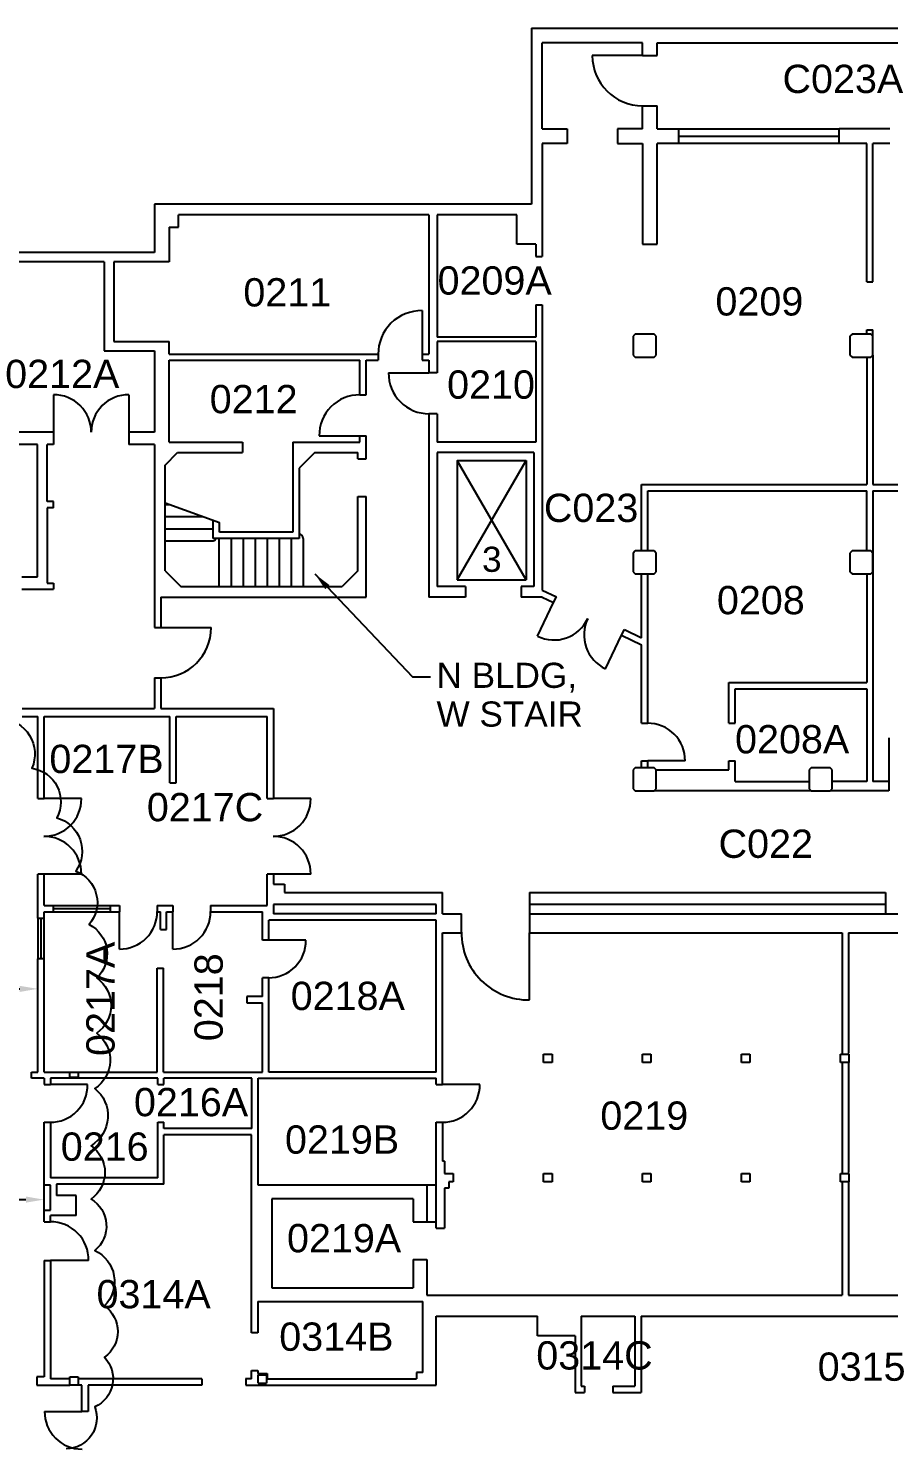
# Model space of a CAD drawing. Extents: x -207 to 5491, y -6091 to -2751.
# Drawn here: x 1386 to 2208, y -4769 to -3418 of the extents above; entities that cross this region are included whole.
import ezdxf

# ---------------------------------------------------------------- set-up
doc = ezdxf.new("R2010")
doc.units = 0
doc.header["$MEASUREMENT"] = 0
doc.header["$PDMODE"] = 3
doc.header["$PDSIZE"] = -2
doc.layers.get('DEFPOINTS').update_dxf_attribs({"color": 31, "linetype": 'CONTINUOUS'})
for name, color, linetype in [('A-ANNO-RNUM', 4, 'CONTINUOUS'), ('A-ANNO-TEXT-STAIR', 4, 'CONTINUOUS'), ('A-DOOR', 2, 'CONTINUOUS'), ('A-FLOR-EVTR', 2, 'CONTINUOUS'), ('A-FLOR-STRS', 2, 'CONTINUOUS'), ('A-GLAZ', 2, 'CONTINUOUS'), ('A-GLAZ-SILL', 1, 'CONTINUOUS'), ('A-WALL-FULL', 6, 'CONTINUOUS'), ('S-COLS', 5, 'CONTINUOUS')]:
    doc.layers.add(name, color=color, linetype=linetype)
doc.styles.add('ARIAL', font='arial.ttf')
doc.dimstyles.new('DIM-96', dxfattribs={"dimscale": 96, "dimtxt": 0.18, "dimasz": 0.18, "dimexe": 0.18, "dimexo": 0.0625, "dimgap": 0.09, "dimtad": 0, "dimtih": 1, "dimtoh": 1, "dimdec": 4, "dimzin": 0, "dimdsep": 46, "dimlunit": 4, "dimtxsty": 'Standard', "dimcen": 0.09, "dimadec": 0, "dimazin": 0, "dimtfac": 1, "dimtdec": 4, "dimtofl": 0, "dimtmove": 2, "dimatfit": 3, "dimfxl": 1, "dimtolj": 1, "dimtzin": 0, "dimarcsym": 0})

# ---------------------------------------------------------------- blocks, each defined once
blk = doc.blocks.new('*D31')
at = {"layer": 'DEFPOINTS', "color": 0, "lineweight": -2, "transparency": 16777216}
for p, q in [((1305, -4367), (1305, -4317.6)), ((1395, -4367), (1395, -4317.6)), ((1322.3, -4334.9), (1377.7, -4334.9))]:
    blk.add_line(p, q, dxfattribs=at)
at = {"layer": 'DEFPOINTS', "color": 0, "transparency": 16777216}
for p in [(1395, -4334.9), (1305, -4373), (1395, -4373)]:
    blk.add_point(p, dxfattribs=at)
for points in [[(1322.3, -4332), (1322.3, -4337.8), (1305, -4334.9)], [(1377.7, -4332), (1377.7, -4337.8), (1395, -4334.9)]]:
    blk.add_solid(points, dxfattribs=at)
at = {"layer": 'DEFPOINTS', "color": 0, "transparency": 16777216, "insert": (1349.2, -4306.7), "char_height": 17.28, "attachment_point": 5}
blk.add_mtext('\\A1;7\'-6"', dxfattribs=at)
blk = doc.blocks.new('*D32')
at = {"layer": 'DEFPOINTS', "color": 0, "lineweight": -2, "transparency": 16777216}
for p, q in [((1305, -4554.3), (1305, -4518.8)), ((1401, -4545.3), (1401, -4518.8)), ((1322.3, -4536.1), (1383.7, -4536.1))]:
    blk.add_line(p, q, dxfattribs=at)
at = {"layer": 'DEFPOINTS', "color": 0, "transparency": 16777216}
for p in [(1401, -4536.1), (1401, -4551.3), (1305, -4560.3)]:
    blk.add_point(p, dxfattribs=at)
for points in [[(1322.3, -4533.2), (1322.3, -4539), (1305, -4536.1)], [(1383.7, -4533.2), (1383.7, -4539), (1401, -4536.1)]]:
    blk.add_solid(points, dxfattribs=at)
at = {"layer": 'DEFPOINTS', "color": 0, "transparency": 16777216, "insert": (1357.6, -4509.9), "char_height": 17.28, "attachment_point": 5}
blk.add_mtext("\\A1;8'", dxfattribs=at)

msp = doc.modelspace()

# ---------------------------------------------------------------- linework, layer by layer
at = {"layer": 'A-DOOR'}
for p, q in [((1972.5, -3443.76295), (1924.5, -3443.76295)), ((1762.00578, -3687.27256), (1762.00602, -3728.76295)), ((1729.97465, -3746.76536), (1768.5, -3746.76513)), ((1410.00021, -3767.67719), (1410, -3803.24037)), ((1481.99979, -3767.67719), (1482, -3803.24037)), ((1663.73685, -3806.76054), (1702.2622, -3806.76077)), ((1872.21144, -3998.14113), (1887.57291, -3966.06676)), ((1512.5, -3990.00166), (1560.5, -3990.00166)), ((1937.14755, -4029.24164), (1952.5094, -3997.16745)), ((2207.49976, -4095.27256), (2207.5, -4136.76295)), ((2013.06255, -4117.26274), (1977.50003, -4117.26295)), ((1436.56319, -4153.26225), (1401, -4153.26295)), ((1655.56319, -4153.26225), (1620, -4153.26295)), ((1436.56319, -4225.26367), (1401, -4225.26297)), ((1655.56319, -4225.26367), (1620, -4225.26297)), ((1472.9993, -4296.82614), (1473, -4261.26295)), ((1523.9993, -4296.82614), (1524, -4261.26295)), ((1864.50121, -4345.47425), (1864.5, -4281.26295)), ((1651.06319, -4288.2629), (1615.5, -4288.26361)), ((1442.56318, -4426.26228), (1407, -4426.26295)), ((1817.06318, -4426.26228), (1781.5, -4426.26295)), ((1443.55105, -4594.26226), (1407, -4594.26295)), ((1401.43681, -4738.26225), (1437, -4738.26295))]:
    msp.add_line(p, q, dxfattribs=at)
for centre, radius, start, end in [((1972.5, -3443.76295), 48, 180, 270), ((1761.4995, -3728.76298), 41.49349, 89.30312999, 180.35359244), ((1768.50003, -3747.23545), 38.52823, 179.30312999, 270.35359244), ((1410.43416, -3803.2404), 35.56584, 359.64640756, 90.69687001), ((1481.56584, -3803.2404), 35.56584, 89.30312999, 180.35359244), ((1702.26223, -3806.29045), 38.52823, 89.64640756, 180.69687001), ((1887.96449, -3966.25427), 35.56584, 243.71149655, 334.76195899), ((1952.11784, -3996.97989), 35.56584, 154.05477412, 245.10523656), ((1512.5, -3990.00166), 48, 270, 0), ((1977.5, -4116.8288), 35.56517, 359.30312999, 90.35359244), ((1401, -4153.69711), 35.56585, 269.65014432, 0.70060677), ((1620, -4153.69711), 35.56585, 269.65014432, 0.70060677), ((1401, -4224.82881), 35.56585, 359.29939323, 90.34985568), ((1620, -4224.82881), 35.56585, 359.29939323, 90.34985568), ((1473.43416, -4261.26295), 35.56585, 269.29939323, 0.34985568), ((1524.43416, -4261.26295), 35.56585, 269.29939323, 0.34985568), ((1863.71611, -4281.26292), 64.21611, 179.64793093, 270.69839337), ((1615.5, -4288.69776), 35.56585, 269.65014432, 0.70060677), ((1406.99998, -4426.69711), 35.56584, 269.64793093, 0.69839337), ((1781.49998, -4426.69711), 35.56584, 269.64793093, 0.69839337), ((1406.99998, -4593.81673), 36.55378, 359.30160663, 90.35206907), ((1437, -4738.69711), 35.56585, 179.29939323, 270.34985568)]:
    msp.add_arc(centre, radius, start, end, dxfattribs=at)
at = {"layer": 'A-FLOR-EVTR'}
for p, q in [((1795.42633, -3944.28553), (1861.42633, -3830.28553)), ((1861.42633, -3944.28553), (1795.42633, -3830.28553)), ((1795.42633, -3830.28553), (1795.42633, -3944.28553)), ((1795.42633, -3830.28553), (1861.42633, -3830.28553)), ((1861.42633, -3830.28553), (1861.42633, -3944.28553)), ((1795.42633, -3944.28553), (1861.42633, -3944.28553))]:
    msp.add_line(p, q, dxfattribs=at)
at = {"layer": 'A-FLOR-STRS'}
for p, q in [((1516.5, -3870.76295), (1568.5, -3889.6894)), ((1516.5, -3872.50882), (1521.29672, -3872.50882)), ((1516.5, -3884.00882), (1552.89272, -3884.00882)), ((1516.5, -3895.50882), (1562.5, -3895.50882)), ((1568, -3904.76295), (1568, -3950.76295)), ((1579.5, -3904.76295), (1579.5, -3950.76295)), ((1591, -3904.76295), (1591, -3950.76295)), ((1602.5, -3904.76295), (1602.5, -3950.76295)), ((1614, -3904.76295), (1614, -3950.76295)), ((1625.5, -3904.76295), (1625.5, -3950.76295)), ((1637, -3904.76295), (1637, -3950.76295)), ((1648.5, -3904.76295), (1648.5, -3950.76295)), ((1516.5, -3907.00882), (1562.5, -3907.00882))]:
    msp.add_line(p, q, dxfattribs=at)
for centre, radius, start, end in [((1562.5, -3904.76295), 2.24587, 270, 0), ((1644.5, -3904.76295), 4, 0, 90)]:
    msp.add_arc(centre, radius, start, end, dxfattribs=at)
at = {"layer": 'A-GLAZ'}
for p, q in [((2007.125, -3520.76295), (2160.125, -3520.76295)), ((1398, -4267.26295), (1398, -4306.26295)), ((1410, -4258.26295), (1464, -4258.26295))]:
    msp.add_line(p, q, dxfattribs=at)
at = {"layer": 'A-GLAZ-SILL'}
for p, q in [((2007.125, -3513.76295), (2160.125, -3513.76295)), ((2160.125, -3527.76295), (2007.125, -3527.76295)), ((1410, -4255.26295), (1464, -4255.26295)), ((1395, -4267.26295), (1395, -4306.26295)), ((1401, -4306.26295), (1401, -4267.26295)), ((1410, -4261.26295), (1464, -4261.26295))]:
    msp.add_line(p, q, dxfattribs=at)
at = {"layer": 'A-WALL-FULL'}
for p, q in [((1866.5, -3417.76295), (2308.3428, -3417.76295)), ((1866.5, -3417.76295), (1866.5, -3585.76295)), ((1876.5, -3513.76295), (1876.5, -3431.76295)), ((1972.5, -3431.76295), (1876.5, -3431.76295)), ((1972.5, -3443.76295), (1972.5, -3431.76295)), ((1986.5, -3443.76295), (1986.5, -3431.76295)), ((1986.5, -3431.76295), (2308.3428, -3431.76295)), ((1972.5, -3443.76295), (1986.5, -3443.76295)), ((1972.5, -3491.76295), (1986.5, -3491.76295)), ((1972.5, -3513.76295), (1972.5, -3491.76295)), ((1986.5, -3513.76295), (1986.5, -3491.76295)), ((1876.5, -3513.76295), (1900.5, -3513.76295)), ((1900.5, -3513.76295), (1900.5, -3527.76295)), ((1948.5, -3513.76295), (1948.5, -3527.76295)), ((1972.5, -3513.76295), (1948.5, -3513.76295)), ((1986.5, -3513.76295), (2007, -3513.76295)), ((2007.125, -3527.76295), (2007.125, -3513.76295)), ((2208.5, -3513.76295), (2160.125, -3513.76295)), ((2160.125, -3527.76295), (2160.125, -3513.76295)), ((1900.5, -3527.76295), (1876.5, -3527.76295)), ((1876.5, -3527.76295), (1876.5, -3635.76295)), ((1948.5, -3527.76295), (1972.5, -3527.76295)), ((1972.5, -3527.76295), (1972.5, -3623.76295)), ((1986.5, -3623.76295), (1986.5, -3527.76295)), ((2007.125, -3527.76295), (1986.5, -3527.76295)), ((2186.5, -3527.76295), (2160.125, -3527.76295)), ((2186.5, -3659.76295), (2186.5, -3527.76295)), ((2192.5, -3659.76295), (2192.5, -3527.76295)), ((2208.5, -3527.76295), (2192.5, -3527.76295)), ((1506.5, -3585.76295), (1506.5, -3631.76295)), ((1866.5, -3585.76295), (1506.5, -3585.76295)), ((1520.5, -3607.76295), (1529.5, -3607.76295)), ((1520.5, -3607.76295), (1520.5, -3640.76295)), ((1768.5, -3595.76295), (1529.5, -3595.76295)), ((1529.5, -3607.76295), (1529.5, -3595.76295)), ((1768.5, -3595.76295), (1768.5, -3728.76295)), ((1852.5, -3595.76295), (1776.5, -3595.76295)), ((1776.5, -3595.76295), (1776.5, -3712.76295)), ((1852.5, -3623.76295), (1852.5, -3595.76295)), ((1506.5, -3631.76295), (1329, -3631.76295)), ((1870.5, -3623.76295), (1852.5, -3623.76295)), ((1870.5, -3623.76295), (1870.5, -3635.76295)), ((1972.5, -3623.76295), (1986.5, -3623.76295)), ((1458.5, -3640.76295), (1338, -3640.76295)), ((1458.5, -3640.76295), (1458.5, -3725.76295)), ((1467.5, -3640.76295), (1467.5, -3716.76295)), ((1520.5, -3640.76295), (1467.5, -3640.76295)), ((1870.5, -3635.76295), (1876.5, -3635.76295)), ((2186.5, -3659.76295), (2192.5, -3659.76295)), ((1870.5, -3681.76295), (1870.5, -3712.76295)), ((1870.5, -3681.76295), (1876.5, -3681.76295)), ((1876.5, -3681.76295), (1876.5, -3954.11028)), ((1870.5, -3712.76295), (1776.5, -3712.76295)), ((2186.5, -3709.76295), (2186.5, -3705.76295)), ((2186.5, -3705.76295), (2192.5, -3705.76295)), ((2192.5, -3711.76295), (2192.5, -3705.76295)), ((1458.5, -3725.76295), (1506.5, -3725.76295)), ((1467.5, -3716.76295), (1520.5, -3716.76295)), ((1506.5, -3725.76295), (1506.5, -3803.24037)), ((1520.5, -3728.76295), (1520.5, -3716.76295)), ((1520.5, -3728.76295), (1720.00602, -3728.76295)), ((1720.00602, -3728.76295), (1720.00602, -3734.76295)), ((1762.00602, -3728.76295), (1768.5, -3728.76295)), ((1762.00602, -3728.76295), (1762.00602, -3734.76295)), ((1776.5, -3716.76295), (1776.5, -3746.76295)), ((1870.5, -3716.76295), (1776.5, -3716.76295)), ((1870.5, -3716.76295), (1870.5, -3812.76295)), ((2192.5, -3729.76295), (2192.5, -3853.26295)), ((1520.5, -3812.76295), (1520.5, -3734.76295)), ((1520.5, -3734.76295), (1702.5, -3734.76295)), ((1702.5, -3767.76295), (1702.5, -3734.76295)), ((1708.5, -3734.76295), (1720.00602, -3734.76295)), ((1708.5, -3767.76295), (1708.5, -3734.76295)), ((1762.00602, -3734.76295), (1768.5, -3734.76295)), ((1768.5, -3734.76295), (1768.5, -3746.76295)), ((2186.5, -3731.76295), (2186.5, -3853.26295)), ((1776.5, -3746.76295), (1768.5, -3746.76295)), ((1702.5, -3767.76295), (1708.5, -3767.76295)), ((1768.5, -3785.76295), (1768.5, -3960.76295)), ((1776.5, -3785.76295), (1768.5, -3785.76295)), ((1776.5, -3785.76295), (1776.5, -3812.76295)), ((1410, -3803.24037), (1338, -3803.24037)), ((1410, -3803.24037), (1410, -3815.24037)), ((1506.5, -3803.24037), (1481.56584, -3803.2404)), ((1482, -3803.24037), (1482, -3815.24037)), ((1702.5, -3806.76295), (1708.5, -3806.76295)), ((1702.5, -3812.76295), (1702.5, -3806.76295)), ((1708.5, -3828.76295), (1708.5, -3806.76295)), ((1394.85329, -3815.24037), (1301.85329, -3815.24037)), ((1394.85329, -3941.48535), (1394.85329, -3815.24037)), ((1403.85329, -3869.48535), (1403.85329, -3815.24037)), ((1410, -3815.24037), (1403.85329, -3815.24037)), ((1506.5, -3815.24037), (1482, -3815.24037)), ((1506.5, -3815.24037), (1506.5, -3990.00166)), ((1516.5, -3834.76295), (1528.5, -3822.76295)), ((1520.5, -3812.76295), (1590.5, -3812.76295)), ((1528.5, -3822.76295), (1590.5, -3822.76295)), ((1590.5, -3812.76295), (1590.5, -3822.76295)), ((1638.5, -3812.76295), (1702.5, -3812.76295)), ((1638.5, -3812.76295), (1638.5, -3898.76295)), ((1659.5, -3822.76295), (1644.5, -3837.76295)), ((1659.5, -3822.76295), (1700.5, -3822.76295)), ((1700.5, -3828.76295), (1700.5, -3822.76295)), ((1870.5, -3812.76295), (1776.5, -3812.76295)), ((1776.5, -3822.76295), (1776.5, -3950.76295)), ((1868.5, -3822.76295), (1776.5, -3822.76295)), ((1868.5, -3822.76295), (1868.5, -3950.76295)), ((1516.5, -3935.76295), (1516.5, -3834.76295)), ((1644.5, -3837.76295), (1644.5, -3904.76295)), ((1700.5, -3828.76295), (1708.5, -3828.76295)), ((1700.5, -3864.76295), (1708.5, -3864.76295)), ((1700.5, -3935.76295), (1700.5, -3864.76295)), ((1708.5, -3960.76295), (1708.5, -3864.76295)), ((1971.5, -3916.76295), (1971.5, -3853.26295)), ((1971.5, -3853.26295), (2186.5, -3853.26295)), ((1977.5, -3916.76295), (1977.5, -3859.26295)), ((1977.5, -3859.26295), (2186.5, -3859.26295)), ((2186.5, -3916.76295), (2186.5, -3859.26295)), ((2192.5, -3853.26295), (2807.5, -3853.26295)), ((2192.5, -3859.26295), (2379.5, -3859.26295)), ((2192.5, -3859.26295), (2192.5, -4136.76295)), ((1409.85329, -3869.48535), (1403.85329, -3869.48535)), ((1403.85329, -3875.48535), (1403.85329, -3947.48535)), ((1409.85329, -3875.48535), (1403.85329, -3875.48535)), ((1409.85329, -3875.48535), (1409.85329, -3869.48535)), ((1562.5, -3904.76295), (1562.5, -3887.50558)), ((1568.5, -3898.76295), (1568.5, -3889.6894)), ((1644.5, -3904.76295), (1562.5, -3904.76295)), ((1638.5, -3898.76295), (1568.5, -3898.76295)), ((1379.85329, -3941.48535), (1394.85329, -3941.48535)), ((1516.5, -3935.76295), (1531.5, -3950.76295)), ((1700.5, -3935.76295), (1685.5, -3950.76295)), ((1971.5, -3999.61028), (1971.5, -3938.76295)), ((1977.5, -4081.26295), (1977.5, -3938.76295)), ((2186.5, -3938.76295), (2186.5, -4042.26295)), ((1379.85329, -3953.24037), (1409.85329, -3953.24037)), ((1403.85329, -3947.48535), (1409.85329, -3947.48535)), ((1409.85329, -3947.48535), (1409.85329, -3953.24037)), ((1531.5, -3950.76295), (1685.5, -3950.76295)), ((1803.5, -3950.76295), (1776.5, -3950.76295)), ((1803.5, -3950.76295), (1803.5, -3960.76295)), ((1868.5, -3950.76295), (1856.5, -3950.76295)), ((1856.5, -3950.76295), (1856.5, -3960.76295)), ((1876.5, -3954.11028), (1890.16485, -3960.65502)), ((1512.5, -3960.76295), (1708.5, -3960.76295)), ((1512.5, -3960.76295), (1512.5, -3990.00166)), ((1803.5, -3960.76295), (1768.5, -3960.76295)), ((1876.5, -3960.76295), (1856.5, -3960.76295)), ((1876.5, -3960.76295), (1887.57309, -3966.06638)), ((1887.57309, -3966.06638), (1890.16485, -3960.65502)), ((1506.5, -3990.00166), (1512.5, -3990.00166)), ((1952.5094, -3997.16745), (1955.10115, -3991.75609)), ((1952.5094, -3997.16745), (1971.5, -4006.26295)), ((1955.10115, -3991.75609), (1971.5, -3999.61028)), ((1971.5, -4081.26295), (1971.5, -4006.26295)), ((1506.5, -4038.00166), (1512.5, -4038.00166)), ((1506.5, -4038.00166), (1506.5, -4067.24037)), ((1512.5, -4038.00166), (1512.5, -4067.24037)), ((2055, -4042.26295), (2186.5, -4042.26295)), ((2055, -4081.26295), (2055, -4042.26295)), ((2061, -4048.26295), (2186.5, -4048.26295)), ((2061, -4081.26295), (2061, -4048.26295)), ((2186.5, -4048.26295), (2186.5, -4136.76295)), ((1380, -4067.24037), (1506.5, -4067.24037)), ((1512.5, -4067.24037), (1620, -4067.24037)), ((1620, -4067.24037), (1620, -4153.26295)), ((1380, -4074.76295), (1395, -4074.76295)), ((1395, -4153.26295), (1395, -4074.76295)), ((1401, -4153.26295), (1401, -4074.76295)), ((1401, -4074.76295), (1521, -4074.76295)), ((1521, -4138.26295), (1521, -4074.76295)), ((1527, -4138.26295), (1527, -4074.76295)), ((1527, -4074.76295), (1614, -4074.76295)), ((1614, -4153.26295), (1614, -4074.76295)), ((1971.5, -4081.26295), (1977.5, -4081.26295)), ((2055, -4081.26295), (2061, -4081.26295)), ((1971.5, -4123.76295), (1971.5, -4117.26295)), ((1971.5, -4117.26295), (1977.5, -4117.26295)), ((1977.5, -4123.76295), (1977.5, -4117.26295)), ((2055, -4117.26295), (2061, -4117.26295)), ((2055, -4125.76295), (2055, -4117.26295)), ((2061, -4136.76295), (2061, -4117.26295)), ((1985.5, -4125.76295), (2055, -4125.76295)), ((1521, -4138.26295), (1527, -4138.26295)), ((2133.5, -4145.76295), (1983.5, -4145.76295)), ((2061, -4136.76295), (2131.5, -4136.76295)), ((2207.5, -4145.76295), (2151.5, -4145.76295)), ((2186.5, -4136.76295), (2153.5, -4136.76295)), ((2207.5, -4136.76295), (2192.5, -4136.76295)), ((2207.5, -4136.76295), (2207.5, -4145.76295)), ((1395, -4153.26295), (1401, -4153.26295)), ((1614, -4153.26295), (1620, -4153.26295)), ((1401, -4225.26295), (1395, -4225.26295)), ((1395, -4267.26295), (1395, -4225.26295)), ((1401, -4255.26295), (1401, -4225.26295)), ((1614, -4255.26295), (1614, -4225.26295)), ((1620, -4225.26295), (1614, -4225.26295)), ((1620, -4225.26295), (1620, -4234.76295)), ((1620, -4234.76295), (1630.5, -4234.76295)), ((1630.5, -4234.76295), (1630.5, -4242.76295)), ((1630.5, -4242.76295), (1781.5, -4242.76295)), ((1781.5, -4263.26295), (1781.5, -4242.76295)), ((1864.5, -4242.76295), (2204.5, -4242.76295)), ((1864.5, -4242.76295), (1864.5, -4281.26295)), ((2204.5, -4242.76295), (2204.5, -4263.26295)), ((1401, -4255.26295), (1410, -4255.26295)), ((1410, -4261.26295), (1410, -4255.26295)), ((1464, -4255.26295), (1464, -4261.26295)), ((1464, -4255.26295), (1473, -4255.26295)), ((1473, -4255.26295), (1473, -4261.26295)), ((1509, -4255.26295), (1509, -4261.26295)), ((1509, -4255.26295), (1524, -4255.26295)), ((1524, -4255.26295), (1524, -4261.26295)), ((1560.00001, -4255.26295), (1560.00001, -4261.26295)), ((1560.00001, -4255.26295), (1614, -4255.26295)), ((1775.5, -4254.26295), (1620, -4254.26295)), ((1620, -4254.26295), (1620, -4263.26295)), ((1775.5, -4263.26295), (1775.5, -4254.26295)), ((2204.5, -4254.26295), (1864.5, -4254.26295)), ((1395, -4267.26295), (1401, -4267.26295)), ((1401, -4261.26295), (1410, -4261.26295)), ((1401, -4267.26295), (1401, -4261.26295)), ((1464, -4261.26295), (1473, -4261.26295)), ((1509, -4261.26295), (1512, -4261.26295)), ((1512, -4278.26295), (1512, -4261.26295)), ((1518, -4261.26295), (1524, -4261.26295)), ((1518, -4278.26295), (1518, -4261.26295)), ((1560.00001, -4261.26295), (1609.5, -4261.26295)), ((1609.5, -4288.26295), (1609.5, -4261.26295)), ((1775.5, -4269.26295), (1615.5, -4269.26295)), ((1615.5, -4288.26295), (1615.5, -4269.26295)), ((1775.5, -4263.26295), (1620, -4263.26295)), ((1775.5, -4414.26295), (1775.5, -4269.26295)), ((1781.5, -4263.26295), (1799.5, -4263.26295)), ((1799.5, -4281.26295), (1799.5, -4263.26295)), ((1864.5, -4263.26295), (2553.5, -4263.26295)), ((1512, -4278.26295), (1518, -4278.26295)), ((1781.5, -4281.26295), (1799.5, -4281.26295)), ((1781.5, -4426.26295), (1781.5, -4281.26295)), ((1864.5, -4281.26295), (2163, -4281.26295)), ((2163, -4281.26295), (2163, -4396.26295)), ((2169, -4281.26295), (2169, -4396.26295)), ((2169, -4281.26295), (2534.5, -4281.26295)), ((1615.5, -4288.26295), (1609.5, -4288.26295)), ((1395, -4414.26295), (1395, -4306.26295)), ((1401, -4306.26295), (1395, -4306.26295)), ((1401, -4414.26295), (1401, -4306.26295)), ((1509, -4414.26295), (1509, -4315.26295)), ((1509, -4315.26295), (1515, -4315.26295)), ((1515, -4414.26295), (1515, -4315.26295)), ((1609.5, -4342.26295), (1609.5, -4324.26295)), ((1615.5, -4324.26295), (1609.5, -4324.26295)), ((1615.5, -4414.26295), (1615.5, -4324.26295)), ((1609.5, -4342.26295), (1594.5, -4342.26295)), ((1594.5, -4342.26295), (1594.5, -4348.26295)), ((1594.5, -4348.26295), (1609.5, -4348.26295)), ((1609.5, -4414.26295), (1609.5, -4348.26295)), ((2163, -4405.26295), (2163, -4510.26295)), ((2169, -4405.26295), (2169, -4510.26295)), ((1389, -4420.26295), (1389, -4414.26295)), ((1389, -4414.26295), (1395, -4414.26295)), ((1401, -4414.26295), (1509, -4414.26295)), ((1515, -4414.26295), (1609.5, -4414.26295)), ((1775.5, -4414.26295), (1615.5, -4414.26295)), ((1401, -4420.26295), (1389, -4420.26295)), ((1401, -4420.26295), (1401, -4426.26295)), ((1401, -4426.26295), (1407, -4426.26295)), ((1407, -4420.26295), (1407, -4426.26295)), ((1509.5, -4420.26295), (1407, -4420.26295)), ((1509.5, -4426.26295), (1509.5, -4420.26295)), ((1509.5, -4426.26295), (1515.5, -4426.26295)), ((1599.5, -4420.26295), (1515.5, -4420.26295)), ((1515.5, -4426.26295), (1515.5, -4420.26295)), ((1599.5, -4468.26295), (1599.5, -4420.26295)), ((1605.5, -4522.26295), (1605.5, -4420.26295)), ((1605.5, -4420.26295), (1775.5, -4420.26295)), ((1775.5, -4426.26295), (1775.5, -4420.26295)), ((1775.5, -4426.26295), (1781.5, -4426.26295)), ((1401, -4557.26295), (1401, -4462.26295)), ((1401, -4462.26295), (1407, -4462.26295)), ((1407, -4462.26295), (1407, -4515.26295)), ((1509.5, -4515.26295), (1509.5, -4462.26295)), ((1509.5, -4462.26295), (1515.5, -4462.26295)), ((1515.5, -4468.26295), (1515.5, -4462.26295)), ((1599.5, -4468.26295), (1515.5, -4468.26295)), ((1775.5, -4563.26295), (1775.5, -4462.26295)), ((1775.5, -4462.26295), (1781.5, -4462.26295)), ((1781.5, -4462.26295), (1781.5, -4499.26295)), ((1515.5, -4521.26295), (1515.5, -4474.26295)), ((1599, -4474.26295), (1515.5, -4474.26295)), ((1599, -4663.26295), (1599, -4474.26295)), ((1783.5, -4499.26295), (1781.5, -4499.26295)), ((1783.5, -4499.26295), (1783.5, -4511.26295)), ((1783.5, -4511.26295), (1791.5, -4511.26295)), ((1791.5, -4511.26295), (1791.5, -4519.26295)), ((1407, -4522.26295), (1401, -4522.26295)), ((1509.5, -4515.26295), (1407, -4515.26295)), ((1407, -4546.26295), (1407, -4522.26295)), ((1515.5, -4521.26295), (1413, -4521.26295)), ((1413, -4521.26295), (1413, -4532.26295)), ((1775.5, -4522.26295), (1605.5, -4522.26295)), ((1766.5, -4522.26295), (1766.5, -4557.26295)), ((1787.5, -4525.26295), (1783.5, -4525.26295)), ((1783.5, -4525.26295), (1783.5, -4563.26295)), ((1791.5, -4519.26295), (1787.5, -4519.26295)), ((1787.5, -4519.26295), (1787.5, -4525.26295)), ((2163, -4519.26295), (2163, -4627.26295)), ((2169, -4519.26295), (2169, -4627.26295)), ((1431.5, -4532.26295), (1413, -4532.26295)), ((1431.5, -4551.26295), (1431.5, -4532.26295)), ((1618.5, -4535.26295), (1618.5, -4620.26295)), ((1753.5, -4535.26295), (1618.5, -4535.26295)), ((1753.5, -4535.26295), (1753.5, -4557.26295)), ((1401, -4546.26295), (1407, -4546.26295)), ((1431.5, -4551.26295), (1407, -4551.26295)), ((1407, -4557.26295), (1407, -4551.26295)), ((1401, -4557.26295), (1407, -4557.26295)), ((1753.5, -4557.26295), (1775.5, -4557.26295)), ((1775.5, -4563.26295), (1783.5, -4563.26295)), ((1401, -4594.26295), (1407, -4594.26295)), ((1401, -4594.26295), (1401, -4705.26295)), ((1407, -4594.26295), (1407, -4707.26295)), ((1753.5, -4593.26295), (1766.5, -4593.26295)), ((1753.5, -4593.26295), (1753.5, -4620.26295)), ((1766.5, -4593.26295), (1766.5, -4627.26295)), ((1618.5, -4620.26295), (1753.5, -4620.26295)), ((1605, -4633.26295), (1762.5, -4633.26295)), ((1605, -4633.26295), (1605, -4663.26295)), ((1762.5, -4701.26295), (1762.5, -4633.26295)), ((1766.5, -4627.26295), (2163, -4627.26295)), ((2169, -4627.26295), (2352, -4627.26295)), ((1775.5, -4647.26295), (1872, -4647.26295)), ((1775.5, -4713.26295), (1775.5, -4647.26295)), ((1872, -4666.26295), (1872, -4647.26295)), ((1914, -4647.26295), (1914, -4714.26295)), ((1914, -4647.26295), (1965.04999, -4647.26295)), ((1965.04999, -4647.26295), (1965.04999, -4714.26295)), ((1971.04999, -4647.26295), (1971.04999, -4720.26295)), ((1971.04999, -4647.26295), (2553.5, -4647.26295)), ((1605, -4663.26295), (1599, -4663.26295)), ((1908, -4666.26295), (1872, -4666.26295)), ((1908, -4666.26295), (1908, -4720.26295)), ((1599, -4707.26295), (1599, -4699.26295)), ((1599, -4699.26295), (1605, -4699.26295)), ((1605, -4699.26295), (1605, -4702.26295)), ((1605, -4702.26295), (1614, -4702.26295)), ((1614, -4702.26295), (1614, -4707.26295)), ((1762.5, -4701.26295), (1756.5, -4701.26295)), ((1756.5, -4701.26295), (1756.5, -4707.26295)), ((1401, -4705.26295), (1394, -4705.26295)), ((1394, -4705.26295), (1394, -4713.26295)), ((1394, -4713.26295), (1425.5, -4713.26295)), ((1425.5, -4707.26295), (1407, -4707.26295)), ((1551.61826, -4707.26295), (1433.5, -4707.26295)), ((1437, -4713.26295), (1433.5, -4713.26295)), ((1437, -4738.26295), (1437, -4713.26295)), ((1551.5, -4713.26295), (1443, -4713.26295)), ((1443, -4713.26295), (1443, -4738.26295)), ((1551.5, -4707.26295), (1551.5, -4713.26295)), ((1599, -4707.26295), (1593.46765, -4707.26295)), ((1593.5, -4707.26295), (1593.5, -4713.26295)), ((1593.5, -4713.26295), (1775.5, -4713.26295)), ((1614, -4707.26295), (1756.5, -4707.26295)), ((1914, -4714.26295), (1917, -4714.26295)), ((1917, -4714.26295), (1917, -4720.26295)), ((1944, -4714.26295), (1944, -4720.26295)), ((1944, -4714.26295), (1965.04999, -4714.26295)), ((1908, -4720.26295), (1917, -4720.26295)), ((1944, -4720.26295), (1971.04999, -4720.26295)), ((1443, -4738.26295), (1437, -4738.26295))]:
    msp.add_line(p, q, dxfattribs=at)
at = {"layer": 'DEFPOINTS'}
msp.add_lwpolyline([(1360.18716, -4076.85977, -0.52056705), (1389.33694, -4124.18769, -0.52056705), (1389.33694, -4124.18769, -0.52056705), (1413.02108, -4171.51561, -0.52056705), (1413.02108, -4171.51561, -0.52056705), (1431.23971, -4222.48414, -0.52056705), (1431.23971, -4222.48414, -0.52056705), (1443.99269, -4273.45268, -0.52056705), (1443.99269, -4273.45268, -0.52056705), (1451.28013, -4324.42122, -0.52056705), (1451.28013, -4324.42122, -0.52056705), (1451.28013, -4377.21006, -0.52056705), (1451.28013, -4377.21006, -0.52056705), (1449.45829, -4429.99889, -0.52056705), (1449.45829, -4429.99889, -0.52056705), (1445.81457, -4484.60803, -0.52056705), (1445.81457, -4484.60803, -0.52056705), (1445.81457, -4535.57656, -0.52056705), (1445.81457, -4535.57656, -0.52056705), (1449.45829, -4584.7248, -0.52056705), (1449.45829, -4584.7248, -0.52056705), (1458.56756, -4637.51363, -0.52056705), (1458.56756, -4637.51363, -0.52056705), (1458.56756, -4686.66186, -0.52056705), (1458.56756, -4686.66186, -0.52056705), (1449.45829, -4733.98978, -0.52056705), (1449.45829, -4733.98978, -0.52056705), (1422.13039, -4774.03649, -0.52056705)], format="xyb", dxfattribs=at)
at = {"layer": 'S-COLS'}
for p, q in [((1965.5, -3709.76295), (1963.5, -3711.76295)), ((1963.5, -3711.76295), (1963.5, -3729.76295)), ((1983.5, -3709.76295), (1965.5, -3709.76295)), ((1985.5, -3711.76295), (1983.5, -3709.76295)), ((1985.5, -3729.76295), (1985.5, -3711.76295)), ((2172.5, -3709.76295), (2170.5, -3711.76295)), ((2170.5, -3711.76295), (2170.5, -3729.76295)), ((2190.5, -3709.76295), (2172.5, -3709.76295)), ((2192.5, -3711.76295), (2190.5, -3709.76295)), ((2192.5, -3729.76295), (2192.5, -3711.76295)), ((1963.5, -3729.76295), (1965.5, -3731.76295)), ((1983.5, -3731.76295), (1985.5, -3729.76295)), ((2170.5, -3729.76295), (2172.5, -3731.76295)), ((2190.5, -3731.76295), (2192.5, -3729.76295)), ((1965.5, -3731.76295), (1983.5, -3731.76295)), ((2172.5, -3731.76295), (2190.5, -3731.76295)), ((1965.5, -3916.76295), (1963.5, -3918.76295)), ((1963.5, -3918.76295), (1963.5, -3936.76295)), ((1983.5, -3916.76295), (1965.5, -3916.76295)), ((1985.5, -3918.76295), (1983.5, -3916.76295)), ((1985.5, -3936.76295), (1985.5, -3918.76295)), ((2172.5, -3916.76295), (2170.5, -3918.76295)), ((2170.5, -3918.76295), (2170.5, -3936.76295)), ((2190.5, -3916.76295), (2172.5, -3916.76295)), ((2192.5, -3918.76295), (2190.5, -3916.76295)), ((2192.5, -3936.76295), (2192.5, -3918.76295)), ((1963.5, -3936.76295), (1965.5, -3938.76295)), ((1965.5, -3938.76295), (1983.5, -3938.76295)), ((1983.5, -3938.76295), (1985.5, -3936.76295)), ((2170.5, -3936.76295), (2172.5, -3938.76295)), ((2172.5, -3938.76295), (2190.5, -3938.76295)), ((2190.5, -3938.76295), (2192.5, -3936.76295)), ((1965.5, -4123.76295), (1963.5, -4125.76295)), ((1963.5, -4125.76295), (1963.5, -4143.76295)), ((1983.5, -4123.76295), (1965.5, -4123.76295)), ((1985.5, -4125.76295), (1983.5, -4123.76295)), ((1985.5, -4143.76295), (1985.5, -4125.76295)), ((2133.5, -4123.76295), (2131.5, -4125.76295)), ((2131.5, -4125.76295), (2131.5, -4143.76295)), ((2151.5, -4123.76295), (2133.5, -4123.76295)), ((2153.5, -4125.76295), (2151.5, -4123.76295)), ((2153.5, -4143.76295), (2153.5, -4125.76295)), ((1963.5, -4143.76295), (1965.5, -4145.76295)), ((1965.5, -4145.76295), (1983.5, -4145.76295)), ((1983.5, -4145.76295), (1985.5, -4143.76295)), ((2131.5, -4143.76295), (2133.5, -4145.76295)), ((2133.5, -4145.76295), (2151.5, -4145.76295)), ((2151.5, -4145.76295), (2153.5, -4143.76295)), ((1878, -4397.26295), (1886, -4397.26295)), ((1878, -4405.26295), (1878, -4397.26295)), ((1886, -4405.26295), (1878, -4405.26295)), ((1886, -4397.26295), (1886, -4405.26295)), ((1972.5, -4397.26295), (1980.5, -4397.26295)), ((1972.5, -4405.26295), (1972.5, -4397.26295)), ((1980.5, -4405.26295), (1972.5, -4405.26295)), ((1980.5, -4397.26295), (1980.5, -4405.26295)), ((2067, -4397.26295), (2075, -4397.26295)), ((2067, -4405.26295), (2067, -4397.26295)), ((2075, -4405.26295), (2067, -4405.26295)), ((2075, -4397.26295), (2075, -4405.26295)), ((2161.5, -4397.26295), (2169.5, -4397.26295)), ((2161.5, -4405.26295), (2161.5, -4397.26295)), ((2169.5, -4405.26295), (2161.5, -4405.26295)), ((2169.5, -4397.26295), (2169.5, -4405.26295)), ((1425.5, -4419.48843), (1425.5, -4414.26295)), ((1433.5, -4414.26295), (1433.5, -4419.48843)), ((1433.5, -4419.48843), (1425.5, -4419.48843)), ((1878, -4519.26295), (1878, -4511.26295)), ((1878, -4511.26295), (1886, -4511.26295)), ((1886, -4511.26295), (1886, -4519.26295)), ((1972.5, -4519.26295), (1972.5, -4511.26295)), ((1972.5, -4511.26295), (1980.5, -4511.26295)), ((1980.5, -4511.26295), (1980.5, -4519.26295)), ((2067, -4519.26295), (2067, -4511.26295)), ((2067, -4511.26295), (2075, -4511.26295)), ((2075, -4511.26295), (2075, -4519.26295)), ((2161.5, -4519.26295), (2161.5, -4511.26295)), ((2161.5, -4511.26295), (2169.5, -4511.26295)), ((2169.5, -4511.26295), (2169.5, -4519.26295)), ((1886, -4519.26295), (1878, -4519.26295)), ((1980.5, -4519.26295), (1972.5, -4519.26295)), ((2075, -4519.26295), (2067, -4519.26295)), ((2169.5, -4519.26295), (2161.5, -4519.26295)), ((1425.5, -4705.26295), (1433.5, -4705.26295)), ((1425.5, -4713.26295), (1425.5, -4705.26295)), ((1433.5, -4713.26295), (1425.5, -4713.26295)), ((1433.5, -4705.26295), (1433.5, -4713.26295)), ((1605.5, -4711.26295), (1605.5, -4703.26295)), ((1605.5, -4703.26295), (1613.5, -4703.26295)), ((1605.5, -4711.26295), (1613.5, -4711.26295)), ((1613.5, -4703.26295), (1613.5, -4711.26295))]:
    msp.add_line(p, q, dxfattribs=at)

# ---------------------------------------------------------------- texts
at = {"layer": 'A-ANNO-RNUM', "style": 'ARIAL'}
for s, p in [('C023A', (2106.11839, -3479.54105)), ('0209A', (1776.71628, -3672.02387)), ('0211', (1591.28542, -3683.3366)), ('0209', (2042.0782, -3691.98376)), ('0212A', (1363.83762, -3761.2437)), ('0210', (1785.8525, -3771.38883)), ('0212', (1559.15815, -3785.2859)), ('C023', (1878.2387, -3889.11776)), ('0208', (2043.44838, -3977.21274)), ('0208A', (2060.7931, -4110.02331)), ('0217B', (1406.09103, -4128.83668)), ('0217C', (1499.12752, -4174.86889)), ('C022', (2045.0471, -4209.80479)), ('0218A', (1636.48853, -4355.07136)), ('0216A', (1486.79498, -4456.50432)), ('0219', (1932.15242, -4469.40568)), ('0216', (1416.92998, -4498.99541)), ('0219B', (1631.00774, -4492.23951)), ('0219A', (1632.95472, -4586.41373)), ('0314A', (1451.07476, -4639.86331)), ('0314B', (1625.53359, -4680.43574)), ('0314C', (1870.97416, -4698.33326)), ('0315', (2139.70349, -4709.08121))]:
    msp.add_text(s, height=27, dxfattribs=at).set_placement(p)
for s, p in [('0217A', (1468.32684, -4398.92012)), ('0218', (1571.57151, -4384.83235))]:
    msp.add_text(s, height=27, rotation=90, dxfattribs=at).set_placement(p)
at = {"layer": 'A-ANNO-TEXT-STAIR', "style": 'ARIAL'}
for s, p in [('3', (1819.17767, -3936.72666)), ('N BLDG, ', (1775.75506, -4047.50907)), ('W STAIR', (1775.75506, -4084.4904))]:
    msp.add_text(s, height=24, dxfattribs=at).set_placement(p)

# ---------------------------------------------------------------- dimensions: what is measured, and where the dimension line sits
at = {"layer": 'DEFPOINTS'}
for base, p1, p2, picture, middle in [((1395, -4334.90907), (1305, -4373.03835), (1395, -4373.03835), '*D31', (1349.25, -4306.71661)), ((1401, -4536.10254), (1305, -4560.31162), (1401, -4551.26295), '*D32', (1357.64549, -4509.87906))]:
    dim = msp.add_linear_dim(base=base, p1=p1, p2=p2, dimstyle='DIM-96', dxfattribs=at)
    dim.commit()
    dim.dimension.update_dxf_attribs({"geometry": picture, "text_midpoint": middle, "dimtype": 160})

# ---------------------------------------------------------------- leaders
at = {"layer": 'A-ANNO-TEXT-STAIR'}
msp.add_leader([(1659.59827, -3938.77992), (1752.86922, -4037.06538), (1769.88661, -4037.06538)], dimstyle='DIM-96', dxfattribs=at)

doc.saveas('drawing.dxf')
